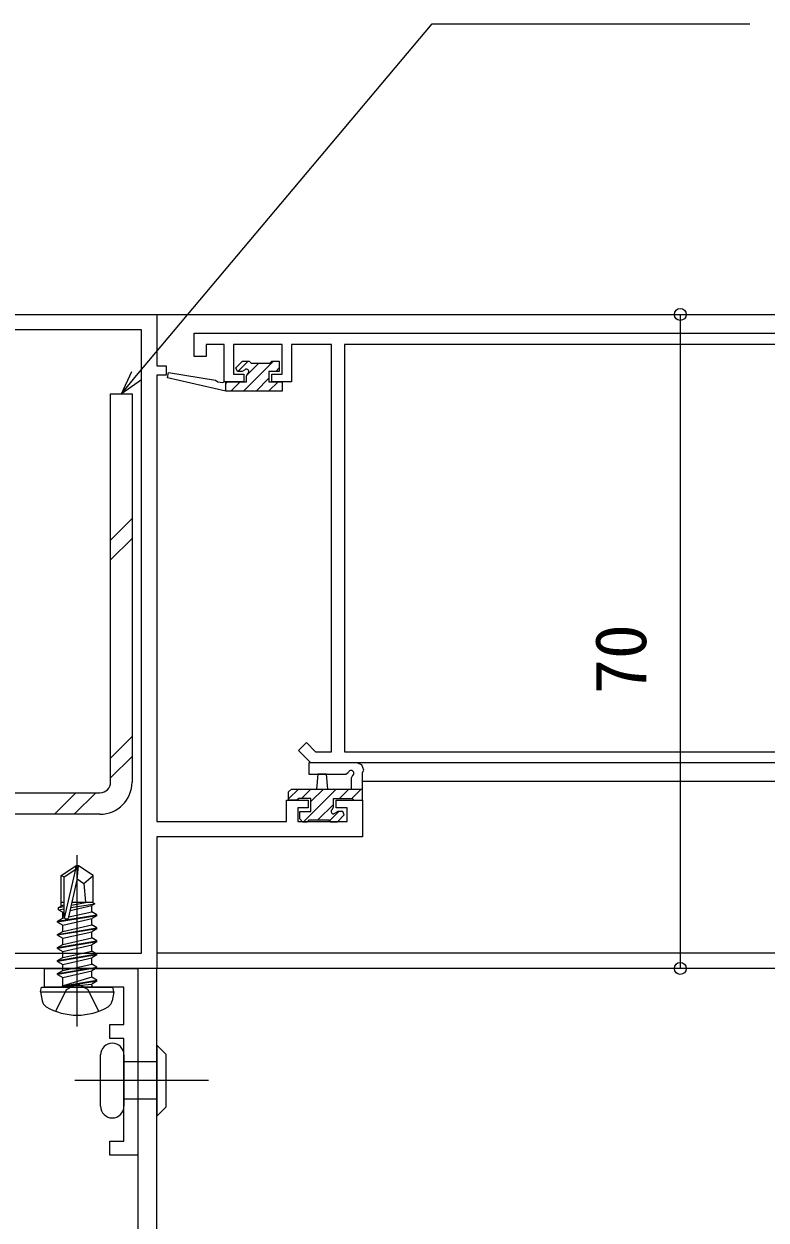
# Model space of a CAD drawing. Units: millimetres, scale not verified. Extents: x -524 to 526, y -338 to 334.
# Drawn here: x -26.9 to 52.5, y -191.9 to -63.9 of the extents above; entities that cross this region are included whole.
import ezdxf
from ezdxf.enums import TextEntityAlignment as Align

# ---------------------------------------------------------------- set-up
doc = ezdxf.new("R2010")
doc.units = ezdxf.units.MM
doc.header["$LTSCALE"] = 2
doc.layers.add('0-2_YKK_11', color=1, linetype='Continuous', lineweight=18)
for name, color, linetype in [('0-3_YKK_12', 2, 'Continuous'), ('0-4_YKK_13', 4, 'Continuous'), ('0-6_YKK_D', 6, 'Continuous')]:
    doc.layers.add(name, color=color, linetype=linetype)
doc.styles.add('ＭＳ ゴシック', font='')
doc.styles.get('ＭＳ ゴシック').set_extended_font_data('MS Gothic')

msp = doc.modelspace()

# ---------------------------------------------------------------- linework, layer by layer
at = {"layer": '0-2_YKK_11'}
for p, q in [((-17.624, -119.15), (-15.324, -116.85)), ((-17.624, -121.273), (-15.324, -118.973)), ((-17.624, -142.484), (-15.324, -140.184)), ((-17.624, -144.607), (-15.324, -142.307)), ((-36.874, -146.2), (-18.774, -146.2)), ((-23.64, -148.5), (-21.34, -146.2)), ((-21.517, -148.5), (-19.217, -146.2)), ((-18.774, -148.5), (-36.874, -148.5))]:
    msp.add_line(p, q, dxfattribs=at)
at = {"layer": '0-2_YKK_11', "color": 211}
for points in [[(-47.694, -95), (-12.694, -95), (-12.694, -100.5), (-11.694, -100.5), (-11.694, -101.5), (-12.694, -101.5), (-12.694, -149.27), (1.206, -149.27), (1.206, -147), (3.506, -147), (3.506, -147.8), (2.406, -147.8), (2.406, -149.27), (7.676, -149.27), (7.676, -147.8), (6.506, -147.8), (6.506, -147), (9.306, -147), (9.306, -150.9), (-12.694, -150.9), (-12.694, -165), (-37.694, -165)], [(-14.324, -163.37), (-14.324, -96.63), (-36.064, -96.63), (-36.064, -102.909), (-36.694, -104), (-37.694, -104), (-37.694, -96.63), (-46.064, -96.63), (-46.064, -108)], [(-36.064, -163.37), (-14.324, -163.37)], [(-14.694, -165), (-14.694, -218), (-47.694, -218), (-47.694, -211), (-49.694, -211), (-49.694, -218)], [(-12.694, -218), (-12.694, -165), (-14.694, -165)]]:
    msp.add_lwpolyline(points, dxfattribs=at)
at = {"layer": '0-2_YKK_11', "color": 7}
msp.add_lwpolyline([(86.311, -143), (3.811, -143), (2.487, -141.676), (3.335, -140.827), (4.308, -141.8), (6.011, -141.8), (6.011, -98.2), (1.711, -98.2), (1.711, -102.2), (-0.389, -102.2), (-0.389, -101.4), (0.711, -101.4), (0.711, -98.2), (-4.489, -98.2), (-4.489, -101.4), (-3.389, -101.4), (-3.389, -102.2), (-5.489, -102.2), (-5.489, -98.2), (-7.389, -98.2), (-7.389, -99.5), (-8.689, -99.5), (-8.689, -97), (86.311, -97)], dxfattribs=at)
msp.add_lwpolyline([(65.111, -98.2), (7.411, -98.2), (7.411, -141.8), (65.111, -141.8)], close=True, dxfattribs=at)
at = {"layer": '0-2_YKK_11'}
msp.add_lwpolyline([(-17.624, -145.05), (-17.624, -103.5), (-15.324, -103.5), (-15.324, -145.05)], dxfattribs=at)
at = {"layer": '0-2_YKK_11', "color": 211}
msp.add_lwpolyline([(-14.694, -165), (-14.694, -185), (-17.694, -185), (-17.694, -183.5), (-16.194, -183.5), (-16.194, -172.5), (-17.694, -172.5), (-17.694, -171), (-16.194, -171), (-16.194, -167), (-20.523, -167), (-20.715, -166.857), (-21.673, -166.857), (-21.865, -167), (-24.694, -167), (-24.694, -165)], close=True, dxfattribs=at)
at = {"layer": '0-2_YKK_11'}
for radius, end in [(1.15, 360), (3.45, 0)]:
    msp.add_arc((-18.774, -145.05), radius, 270, end, dxfattribs=at)
at = {"layer": '0-3_YKK_12'}
for p, q in [((-12.989, -95), (86.311, -95)), ((86.311, -145), (9.311, -145)), ((200.811, -163.37), (-12.689, -163.37)), ((200.811, -165), (-12.989, -165))]:
    msp.add_line(p, q, dxfattribs=at)
at = {"layer": '0-4_YKK_13'}
for p, q in [((-2.906, -100), (-3.989, -101.083)), ((-0.212, -100), (-3.412, -103.2)), ((-1.759, -100.2), (-3.087, -101.528)), ((0.411, -100.724), (0.035, -101.1)), ((-11.553, -101.793), (-11.439, -101.204)), ((-5.287, -103.2), (-11.553, -101.793)), ((-5.374, -102.186), (-5.287, -102.2)), ((-5.106, -102.2), (-5.287, -102.381)), ((-3.759, -102.2), (-4.759, -103.2)), ((-0.689, -101.824), (-2.065, -103.2)), ((0.282, -102.2), (-0.718, -103.2)), ((2.457, -145.8), (1.435, -146.822)), ((1.709, -145.8), (9.309, -145.8)), ((3.804, -145.8), (2.804, -146.8)), ((6.498, -145.8), (2.998, -149.3)), ((5.151, -145.8), (3.809, -147.142)), ((7.845, -145.8), (6.845, -146.8)), ((9.192, -145.8), (8.192, -146.8)), ((6.209, -147.436), (4.545, -149.1)), ((6.792, -148.2), (5.759, -149.233)), ((2.909, -149.3), (2.609, -149)), ((3.609, -149.1), (5.709, -149.1)), ((-21.194, -171.2), (-21.194, -152.89)), ((-22.894, -155.046), (-21.344, -154)), ((-22.537, -159.61), (-21.344, -154.362)), ((-21.044, -154), (-21.344, -154)), ((-21.344, -154.362), (-21.344, -154)), ((-21.194, -155.506), (-21.194, -154)), ((-21.194, -155.506), (-21.044, -154)), ((-19.494, -155.046), (-21.044, -154)), ((-22.894, -158.319), (-22.894, -155.046)), ((-22.894, -155.046), (-22.594, -155.205)), ((-22.104, -159.507), (-21.194, -155.506)), ((-20.494, -155.9), (-19.494, -155.046)), ((-19.494, -157.971), (-19.494, -155.046)), ((-23.194, -158.492), (-22.594, -158.376)), ((-23.194, -158.708), (-23.194, -158.492)), ((-23.194, -158.708), (-22.594, -158.609)), ((-23.194, -158.708), (-22.744, -158.968)), ((-22.894, -157.9), (-22.594, -157.9)), ((-21.94, -158.786), (-19.644, -158.268)), ((-21.873, -158.49), (-19.294, -158.066)), ((-21.812, -158.224), (-20.146, -157.9)), ((-21.738, -157.9), (-19.494, -157.9)), ((-19.294, -158.066), (-19.644, -158.268)), ((-19.644, -158.933), (-19.644, -158.268)), ((-19.494, -157.971), (-19.294, -158.066)), ((-23.294, -159.95), (-19.094, -159.25)), ((-19.094, -159.35), (-23.294, -160.05)), ((-23.294, -160.05), (-23.294, -159.95)), ((-22.744, -158.968), (-22.591, -158.933)), ((-22.744, -159.633), (-22.744, -158.968)), ((-22.744, -160.368), (-19.644, -159.668)), ((-22.099, -159.487), (-19.644, -158.933)), ((-19.094, -159.25), (-19.644, -158.933)), ((-19.094, -159.35), (-19.644, -159.668)), ((-19.644, -160.333), (-19.644, -159.668)), ((-19.094, -159.35), (-19.094, -159.25)), ((-23.294, -160.05), (-22.744, -160.368)), ((-23.294, -161.35), (-19.094, -160.65)), ((-19.094, -160.75), (-23.294, -161.45)), ((-22.744, -161.033), (-22.744, -160.368)), ((-22.744, -161.768), (-19.644, -161.068)), ((-19.094, -160.65), (-19.644, -160.333)), ((-19.094, -160.75), (-19.644, -161.068)), ((-19.644, -161.733), (-19.644, -161.068)), ((-19.094, -160.75), (-19.094, -160.65)), ((-23.294, -161.45), (-23.294, -161.35)), ((-23.294, -161.45), (-22.744, -161.768)), ((-23.294, -162.75), (-19.094, -162.05)), ((-19.094, -162.15), (-23.294, -162.85)), ((-22.744, -162.433), (-22.744, -161.768)), ((-22.744, -163.168), (-19.644, -162.468)), ((-19.094, -162.05), (-19.644, -161.733)), ((-19.094, -162.15), (-19.644, -162.468)), ((-19.644, -163.133), (-19.644, -162.468)), ((-19.094, -162.15), (-19.094, -162.05)), ((-23.294, -162.85), (-23.294, -162.75)), ((-23.294, -162.85), (-22.744, -163.168)), ((-23.294, -164.15), (-19.094, -163.45)), ((-19.094, -163.55), (-23.294, -164.25)), ((-22.744, -163.833), (-22.744, -163.168)), ((-22.744, -164.568), (-19.644, -163.868)), ((-19.094, -163.45), (-19.644, -163.133)), ((-19.094, -163.55), (-19.644, -163.868)), ((-19.644, -164.533), (-19.644, -163.868)), ((-19.094, -163.55), (-19.094, -163.45)), ((-23.294, -164.25), (-23.294, -164.15)), ((-23.294, -164.25), (-22.744, -164.568)), ((-23.294, -165.55), (-19.094, -164.85)), ((-19.094, -164.95), (-23.294, -165.65)), ((-22.744, -165.233), (-19.644, -164.533)), ((-22.744, -165.233), (-22.744, -164.568)), ((-19.094, -164.85), (-19.644, -164.533)), ((-19.094, -164.95), (-19.644, -165.268)), ((-19.094, -164.95), (-19.094, -164.85)), ((-23.294, -165.55), (-22.744, -165.233)), ((-23.294, -165.65), (-23.294, -165.55)), ((-23.294, -165.65), (-22.744, -165.968)), ((-22.744, -165.968), (-19.644, -165.268)), ((-22.744, -166.8), (-22.744, -165.968)), ((-19.644, -165.933), (-22.694, -166.85)), ((-22.694, -166.85), (-19.094, -166.25)), ((-19.094, -166.35), (-22.694, -166.95)), ((-19.644, -165.933), (-19.644, -165.268)), ((-19.094, -166.25), (-19.644, -165.933)), ((-19.094, -166.35), (-19.644, -166.668)), ((-19.094, -166.35), (-19.094, -166.25)), ((-19.094, -166.35), (-19.094, -166.25)), ((-25.106, -167.5), (-25.018, -167)), ((-25.106, -167.5), (-24.934, -168.475)), ((-25.106, -167.5), (-17.282, -167.5)), ((-25.018, -167), (-17.371, -167)), ((-22.694, -166.95), (-19.644, -166.668)), ((-22.694, -166.95), (-22.694, -166.85)), ((-19.644, -166.8), (-19.644, -166.668)), ((-17.282, -167.5), (-17.454, -168.475)), ((-17.282, -167.5), (-17.371, -167)), ((-12.694, -173.194), (-11.724, -174.164)), ((-12.694, -173.194), (-12.694, -180.806)), ((-18.694, -179.75), (-18.694, -174.25)), ((-16.194, -174.25), (-16.194, -179.75)), ((-12.694, -175.004), (-16.194, -175)), ((-11.724, -174.164), (-11.724, -179.836)), ((-7.142, -177), (-21.464, -177)), ((-12.694, -179.004), (-16.194, -179)), ((-12.694, -180.806), (-11.724, -179.836))]:
    msp.add_line(p, q, dxfattribs=at)
for points in [[(-3.299, -100.964), (-3.55, -101.1), (-4.065, -101.1), (-4.226, -100.712), (-3.513, -100), (-2.789, -100), (-2.589, -100.2), (-0.589, -100.2), (-0.389, -100), (0.411, -100), (0.411, -101.1), (-0.689, -101.1), (-0.689, -102.2), (0.711, -102.2), (0.711, -103.2)], [(-11.439, -101.204), (-6.4, -102.02), (-6.168, -102.21), (-5.655, -102.293), (-5.374, -102.186)], [(0.711, -103.2), (-5.287, -103.2), (-5.287, -102.2), (-3.089, -102.2), (-3.089, -101.561), (-2.953, -101.31)], [(6.073, -147.991), (6.209, -147.739), (6.209, -146.8), (8.209, -146.8), (8.409, -147), (9.309, -147), (9.309, -144.02), (9.459, -143.76), (9.254, -143.205), (8.971, -143.105), (8.743, -143), (3.582, -143), (3.581, -144.2), (7.542, -144.203), (7.826, -144.002)], [(5.609, -145.8), (5.466, -144.2), (4.552, -144.2), (4.409, -145.8)], [(8.259, -144.36), (8.109, -144.62), (8.109, -145.8)], [(2.609, -149), (2.609, -148.2), (3.809, -148.2), (3.809, -146.8), (2.509, -146.8), (2.309, -147), (1.409, -147), (1.409, -146.1), (1.709, -145.8)], [(5.709, -149.1), (5.909, -149.3), (6.633, -149.3), (7.363, -148.571), (7.209, -148.2), (6.67, -148.2), (6.419, -148.337)], [(2.909, -149.3), (3.409, -149.3), (3.609, -149.1)], [(-22.594, -159.452), (-22.594, -155.205), (-21.344, -154.362)], [(-21.194, -155.399), (-20.494, -155.9), (-20.294, -157.9)], [(-23.194, -158.492), (-22.744, -158.233), (-22.594, -158.199)], [(-23.294, -159.95), (-22.744, -159.633), (-22.553, -159.589)], [(-23.294, -161.35), (-22.744, -161.033), (-19.644, -160.333)], [(-23.294, -162.75), (-22.744, -162.433), (-19.644, -161.733)], [(-23.294, -164.15), (-22.744, -163.833), (-19.644, -163.133)], [(-23.494, -169.58), (-22.339, -167.263), (-21.194, -166.654)], [(-18.894, -169.58), (-20.049, -167.263), (-21.194, -166.654)]]:
    msp.add_lwpolyline(points, dxfattribs=at)
for centre, radius, start, end in [((-3.089, -101.1), 0.25, 303.05573, 146.94427), ((8.109, -144.1), 0.3, 299.99997, 160.81023), ((6.209, -148.2), 0.25, 123.05575, 326.94429), ((-22.346, -159.452), 0.248, 180, 347.19096), ((-22.944, -166.8), 0.2, 270, 0), ((-19.444, -166.8), 0.2, 180, 270), ((-24.048, -168.319), 0.9, 190, 239.36409), ((-18.341, -168.319), 0.9, 300.63591, 350), ((-21.194, -163.5), 6.5, 239.36409, 300.63591), ((-17.444, -174.25), 1.25, 0, 180), ((-17.444, -179.75), 1.25, 180, 0)]:
    msp.add_arc(centre, radius, start, end, dxfattribs=at)
at = {"layer": '0-6_YKK_D'}
msp.add_line((43.311, -95), (43.311, -165), dxfattribs=at)
for points in [[(-16.474, -103.5), (-14.835, -101.547), (16.754, -63.9), (50.736, -63.9)], [(-14.312, -101.986), (-16.474, -103.5), (-15.359, -101.108)]]:
    msp.add_lwpolyline(points, dxfattribs=at)
for centre in [(43.311, -95), (43.311, -165)]:
    msp.add_circle(centre, 0.637, dxfattribs=at)

# ---------------------------------------------------------------- texts
at = {"layer": '0-6_YKK_D', "style": 'ＭＳ ゴシック'}
msp.add_text('70', height=5.499, rotation=90, dxfattribs=at).set_placement((41.311, -135.625), align=Align.BOTTOM_LEFT)

doc.saveas('drawing.dxf')
